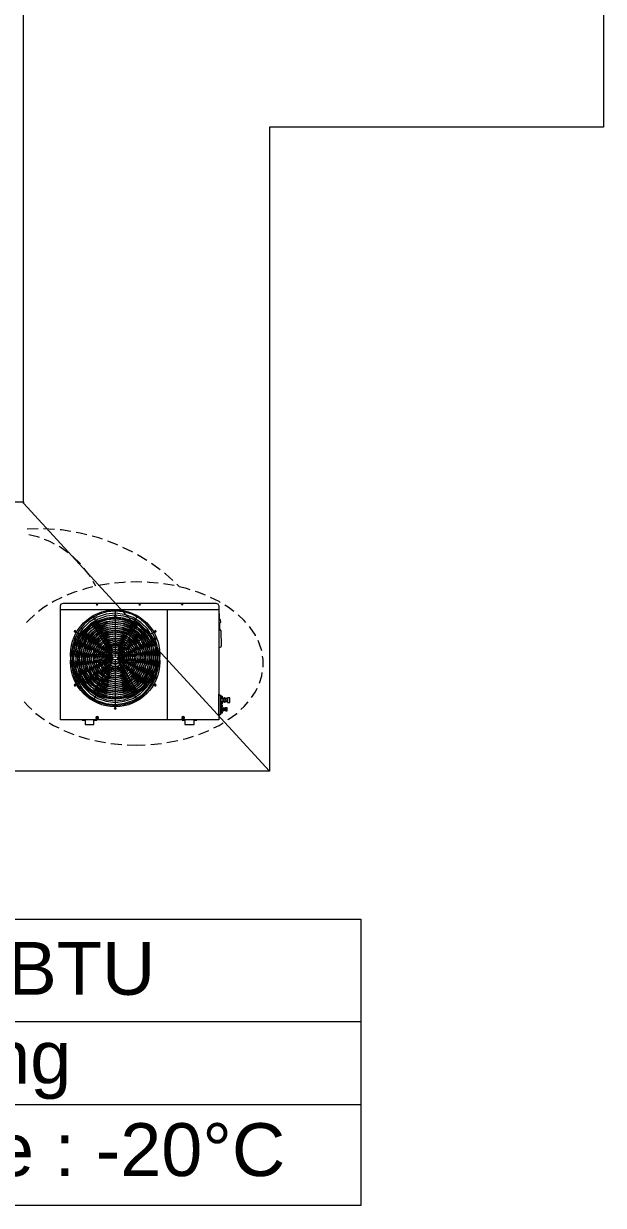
# Model space of a CAD drawing. Header units: millimetres. Extents: x 2773669 to 2919208, y -67651 to -3984.
# Drawn here: x 2835288 to 2837718, y -52278 to -47324 of the extents above; entities that cross this region are included whole.
import ezdxf

# ---------------------------------------------------------------- set-up
doc = ezdxf.new("R2010")
doc.units = ezdxf.units.MM
doc.header["$MEASUREMENT"] = 0
for name, color, linetype, true_color in [('PDF2_0_Pen_No__20', 7, 'Continuous', 0x999999), ('PDF2_a.drain', 7, 'Continuous', 0x808000), ('PDF2_Interior - Furniture _Pen_No__161', 252, 'Continuous', 0x696969)]:
    doc.layers.add(name, color=color, linetype=linetype, true_color=true_color)
doc.layers.add('PDF2_Kondenzati', color=7, linetype='Continuous')
doc.layers.add('PDF2_Text', color=7, linetype='Continuous')
doc.layers.add('Structural - Bearing_Pen_No__82', color=7, linetype='Continuous', lineweight=0, true_color=0xaaaaaa)
doc.styles.add('PDF Arial', font='arial.ttf')

msp = doc.modelspace()

# ---------------------------------------------------------------- linework, layer by layer
at = {"layer": 'PDF2_0_Pen_No__20', "lineweight": 0}
for points in [[(2835671.86265, -49778.49014), (2835671.86265, -49947.57102)], [(2835708.10779, -49953.65696), (2835699.72272, -49940.53838), (2835687.00987, -49931.61234), (2835671.86265, -49928.25831), (2835656.17446, -49931.36891), (2835642.92063, -49940.2679), (2835633.99459, -49953.57582), (2835631.01925, -49969.26401), (2835633.99459, -49984.97926), (2835642.92063, -49998.28717), (2835656.17446, -50007.15912), (2835672.13314, -50010.26971), (2835687.82133, -50007.24026), (2835701.34564, -49998.61176), (2835710.81265, -49985.60137), (2835714.86995, -49970.02137), (2835711.62411, -49953.27828), (2835702.42758, -49938.94252), (2835688.3623, -49929.04272), (2835671.86265, -49924.98543), (2835654.28105, -49928.01488), (2835638.86334, -49937.67123), (2835628.58487, -49952.43977), (2835624.79806, -49970.02137), (2835628.0439, -49988.33328), (2835638.05188, -50003.99443), (2835653.19911, -50014.54339), (2835671.59216, -50018.35724), (2835690.79668, -50014.70568), (2835707.56682, -50003.99443), (2835718.92724, -49987.76526), (2835722.98453, -49968.50665), (2835718.65675, -49949.1128), (2835707.56682, -49932.58609), (2835691.06717, -49921.09043), (2835671.86265, -49916.11349), (2835651.3057, -49920.6847), (2835633.99459, -49932.3697), (2835621.82272, -49949.59967), (2835616.68348, -49970.02137), (2835620.47029, -49991.36273), (2835632.10119, -50009.59349), (2835649.95327, -50021.92766), (2835671.05119, -50026.44478), (2835693.50154, -50022.41454), (2835712.43557, -50010.35086), (2835725.68939, -49991.98485), (2835731.09911, -49970.02137), (2835728.66474, -49951.30373), (2835720.27967, -49934.29016), (2835707.29633, -49920.71175), (2835690.52619, -49911.92095), (2835671.86265, -49908.78331), (2835652.65814, -49911.46113), (2835635.07654, -49919.98144), (2835621.01126, -49933.55984), (2835612.08522, -49950.78981), (2835608.5689, -49970.02137), (2835613.97862, -49994.01349), (2835627.77341, -50014.46224), (2835647.78939, -50028.60867), (2835671.86265, -50034.55936), (2835691.87862, -50030.50207), (2835710.0012, -50020.89981), (2835724.87793, -50006.50995), (2835734.88592, -49988.54967), (2835739.2137, -49968.50665), (2835735.69738, -49947.89561), (2835725.95988, -49929.36731), (2835711.08314, -49914.59877), (2835692.69008, -49904.99651), (2835672.13314, -49901.45314), (2835650.22376, -49904.1039), (2835630.20779, -49913.54387), (2835614.24911, -49928.79929), (2835604.24112, -49948.27429), (2835600.45431, -49970.02137), (2835604.5116, -49991.93075), (2835614.79008, -50011.70329), (2835630.47827, -50027.58082), (2835650.22376, -50038.21093), (2835671.86265, -50042.6469), (2835694.58349, -50038.15683), (2835714.86995, -50027.39148), (2835731.3696, -50011.21641), (2835742.45953, -49991.03815), (2835747.32828, -49968.50665), (2835743.0005, -49945.32599), (2835732.18106, -49924.41741), (2835715.6814, -49907.64727), (2835695.12446, -49896.44915), (2835671.86265, -49891.82383), (2835647.78939, -49896.07047), (2835626.15049, -49907.29564), (2835608.5689, -49924.44446), (2835597.20848, -49946.0022), (2835592.61021, -49970.02137), (2835596.93799, -49994.28398), (2835608.29841, -50016.2204), (2835625.33904, -50033.88315), (2835646.97793, -50045.73044), (2835671.05119, -50050.73443), (2835696.2064, -50046.13617), (2835718.92724, -50034.55936), (2835737.32029, -50016.95072), (2835749.76266, -49994.82495), (2835755.44286, -49970.02137), (2835751.11509, -49943.97356), (2835739.2137, -49920.41422), (2835721.09113, -49901.45314), (2835697.82932, -49888.84849), (2835671.86265, -49883.7363), (2835645.35501, -49888.38866), (2835621.28174, -49900.74988), (2835602.07723, -49919.6839), (2835589.36438, -49943.51373), (2835584.49563, -49970.02137), (2835588.28244, -49997.52981), (2835600.7248, -50022.38749), (2835620.47029, -50042.07888), (2835645.35501, -50054.65648), (2835672.67411, -50058.82197), (2835699.72272, -50053.70978), (2835724.06647, -50040.86169), (2835743.81196, -50021.41374), (2835756.7953, -49997.09703), (2835761.93453, -49970.02137), (2835757.87724, -49941.32279), (2835745.43488, -49915.27498), (2835725.14842, -49894.39345), (2835699.72272, -49880.7339), (2835671.05119, -49875.64876), (2835642.37966, -49880.65276), (2835616.41299, -49894.23116), (2835595.85605, -49915.03154), (2835582.60223, -49941.13345), (2835577.73348, -49970.02137), (2835580.16785, -49994.9061), (2835589.0939, -50018.24905), (2835603.70015, -50038.40027), (2835623.44563, -50053.89912), (2835646.43695, -50063.63662), (2835671.05119, -50066.9095), (2835696.2064, -50063.25794), (2835719.7387, -50053.46634), (2835739.75467, -50038.12978), (2835755.71335, -50018.24905), (2835765.99182, -49995.04134), (2835770.04912, -49970.02137), (2835767.61474, -49943.78422), (2835758.41821, -49919.16998), (2835742.73002, -49898.01797), (2835721.90258, -49881.89699), (2835697.28835, -49871.9972), (2835671.05119, -49869.07595), (2835645.35501, -49872.80866), (2835621.01126, -49882.81664), (2835600.18383, -49898.50484), (2835583.68417, -49918.89949), (2835572.86473, -49942.72932), (2835568.26646, -49968.50665), (2835571.78278, -49995.50117), (2835582.06126, -50020.71047), (2835598.56091, -50042.45756), (2835619.92931, -50059.30884), (2835645.08452, -50070.12829), (2835671.86265, -50074.23968), (2835699.18175, -50070.31763), (2835724.33696, -50059.71457), (2835746.24634, -50043.10673), (2835763.28696, -50021.52193), (2835774.37689, -49996.36672), (2835778.97516, -49969.26401), (2835775.99981, -49940.99821), (2835765.72134, -49914.51762), (2835748.9512, -49891.74269), (2835726.50085, -49874.35043), (2835700.26369, -49863.58508), (2835671.86265, -49860.23105), (2835643.19112, -49863.66623), (2835616.41299, -49874.45862), (2835593.15119, -49891.85088), (2835575.2991, -49914.67991), (2835563.93868, -49941.34984), (2835560.15188, -49970.02137), (2835563.93868, -49999.04453), (2835575.2991, -50026.0661), (2835592.8807, -50049.35495), (2835616.14251, -50067.36933), (2835642.92063, -50078.86499), (2835671.86265, -50083.11162), (2835701.34564, -50078.45926), (2835728.66474, -50066.69312), (2835752.46752, -50048.5435), (2835770.86057, -50025.1194), (2835782.76196, -49997.88144), (2835787.9012, -49968.50665), (2835783.30294, -49938.48269), (2835771.40155, -49910.59557), (2835753.00849, -49886.54935), (2835728.93522, -49867.93991), (2835701.07515, -49855.95737), (2835671.05119, -49851.35911), (2835640.75675, -49855.95737), (2835612.3557, -49868.02105), (2835587.74146, -49886.84689), (2835568.80744, -49911.21769), (2835556.63556, -49939.53759), (2835552.0373, -49970.02137), (2835556.36507, -50000.91089), (2835568.53695, -50029.69061), (2835587.74146, -50054.44009), (2835612.3557, -50073.56346), (2835641.02723, -50085.84353), (2835671.86265, -50090.4418), (2835703.50953, -50085.81649), (2835732.72203, -50073.45527), (2835758.14773, -50054.14256), (2835777.89321, -50029.12259), (2835790.87655, -49999.93714), (2835796.01578, -49968.50665), (2835791.95849, -49936.04832), (2835779.51613, -49905.75387), (2835759.77064, -49879.76015), (2835733.80397, -49859.82532), (2835703.50953, -49847.38296), (2835671.05119, -49843.27157), (2835638.59286, -49848.14032), (2835608.29841, -49861.01546), (2835582.06126, -49881.13963), (2835562.04528, -49907.1604), (2835548.79146, -49937.45484), (2835543.92271, -49970.02137), (2835547.98, -50003.39936), (2835560.69285, -50034.55936), (2835580.97931, -50061.36454), (2835607.48695, -50081.94853), (2835638.59286, -50094.87777), (2835671.86265, -50099.28669), (2835705.40293, -50094.2286), (2835736.50884, -50080.94773), (2835763.55745, -50060.33669), (2835784.38488, -50033.66676), (2835797.90919, -50002.61495), (2835803.31891, -49969.18287), (2835798.72065, -49935.02047), (2835785.73731, -49903.1031), (2835764.90988, -49875.64876), (2835737.86127, -49854.4156), (2835706.21439, -49840.89129), (2835671.86265, -49835.9414), (2835637.51091, -49840.89129), (2835605.32306, -49854.28036), (2835577.73348, -49875.24303), (2835555.8241, -49902.45394), (2835541.75882, -49934.20901), (2835535.80813, -49968.50665), (2835540.67688, -50003.77804), (2835554.20118, -50036.72325), (2835575.56959, -50065.20544), (2835603.42966, -50087.33121), (2835635.888, -50101.69402), (2835671.05119, -50107.37423), (2835701.88661, -50103.50628), (2835731.09911, -50093.09256), (2835757.33627, -50076.61996), (2835779.24564, -50054.89992), (2835796.28627, -50028.9062), (2835807.10572, -49999.91009), (2835811.43349, -49969.23696), (2835808.45815, -49937.75238), (2835798.72065, -49907.72842), (2835782.22099, -49880.7339), (2835760.04113, -49858.22946), (2835733.263, -49841.37817), (2835703.50953, -49831.07265), (2835671.86265, -49827.85386), (2835640.48626, -49831.72181), (2835610.4623, -49842.32487), (2835583.68417, -49859.17616), (2835560.96334, -49881.46421), (2835543.92271, -49908.1071), (2835532.83278, -49937.86057), (2835528.505, -49969.29106), (2835532.02132, -50001.39776), (2835542.57028, -50031.9086), (2835559.61091, -50059.33589), (2835582.33174, -50082.32721), (2835609.65084, -50099.74652), (2835639.94529, -50110.72826), (2835671.86265, -50114.7044), (2835704.59147, -50111.07989), (2835735.42689, -50100.36864), (2835763.28696, -50083.08458), (2835786.54877, -50060.09325), (2835804.13037, -50032.53072), (2835815.2203, -50001.7494), (2835819.54808, -49969.26401), (2835815.76127, -49936.18356), (2835804.94183, -49904.72602), (2835787.36023, -49876.48727), (2835763.82793, -49852.92793), (2835735.69738, -49835.21109), (2835704.32099, -49824.2023), (2835671.05119, -49820.52369), (2835637.51091, -49823.87772), (2835605.59355, -49834.69716), (2835576.92202, -49852.414), (2835552.84875, -49876.13564), (2835534.72618, -49904.64488), (2835523.36577, -49936.48109), (2835519.57896, -49970.02137), (2835523.09528, -50004.12967), (2835534.4557, -50036.56096), (2835552.30778, -50065.69232), (2835576.65153, -50090.03607), (2835605.59355, -50108.34798), (2835637.7814, -50119.7084), (2835671.86265, -50123.57635), (2835706.21439, -50119.46496), (2835738.94321, -50107.9152), (2835768.4262, -50089.4951), (2835792.76995, -50065.0702), (2835811.43349, -50035.8577), (2835823.33488, -50003.29117), (2835827.39218, -49968.91238), (2835823.60537, -49934.18196), (2835812.24495, -49901.18265), (2835793.8519, -49871.56442), (2835769.23766, -49846.78789), (2835739.48418, -49828.0973), (2835706.75536, -49816.4664), (2835671.86265, -49812.43615), (2835636.69945, -49816.3582), (2835603.42966, -49827.98911), (2835573.4057, -49846.76084), (2835548.25049, -49871.67262), (2835529.31646, -49901.53429), (2835517.41507, -49934.88522), (2835513.08729, -49970.02137), (2835516.8741, -50005.61735), (2835528.77549, -50039.48221), (2835547.43903, -50069.9119), (2835572.59424, -50095.47284), (2835602.6182, -50114.83965), (2835636.42897, -50127.11972), (2835671.86265, -50131.66388), (2835707.83731, -50127.14677), (2835741.91856, -50114.97489), (2835772.48349, -50095.68923), (2835798.17967, -50070.20944), (2835817.65467, -50039.80679), (2835830.09704, -50005.86079), (2835834.6953, -49970.02137), (2835831.44947, -49933.15411), (2835820.08905, -49897.99092), (2835800.61405, -49866.37109), (2835774.91787, -49839.91754), (2835743.54148, -49820.00977), (2835708.64876, -49807.6756), (2835671.86265, -49803.56421), (2835635.07654, -49807.97313), (2835599.91334, -49820.41549), (2835568.26646, -49840.26918), (2835542.02931, -49866.56043), (2835522.01333, -49897.99092), (2835509.57097, -49933.07297), (2835504.97271, -49970.02137), (2835509.03, -50007.37551), (2835521.20188, -50042.89034), (2835540.94736, -50074.8077), (2835567.455, -50101.45058), (2835599.10188, -50121.5477), (2835634.53556, -50134.01711), (2835671.86265, -50138.2367), (2835709.46022, -50134.01711), (2835745.43488, -50121.6018), (2835777.62273, -50101.63992), (2835804.67134, -50075.07819), (2835825.22829, -50043.21492), (2835838.21162, -50007.61895), (2835843.08037, -49970.02137), (2835839.29357, -49931.61234), (2835827.12169, -49895.04262), (2835806.83523, -49862.1515), (2835779.78662, -49834.61602), (2835747.32828, -49813.81563), (2835711.08314, -49800.80525), (2835672.67411, -49796.23403), (2835633.72411, -49800.29133), (2835596.39702, -49812.92303), (2835562.85674, -49833.50702), (2835534.72618, -49861.01546), (2835513.62826, -49894.06887), (2835500.10396, -49931.01727), (2835495.23521, -49970.02137), (2835499.56299, -50009.51235), (2835512.27583, -50047.08287), (2835533.37375, -50080.78544), (2835561.50431, -50108.88895), (2835595.04459, -50129.95982), (2835632.64216, -50142.91611), (2835672.13314, -50147.08159), (2835711.62411, -50142.34809), (2835749.49217, -50129.01312), (2835783.30294, -50107.72586), (2835811.43349, -50079.51416), (2835832.8019, -50045.75749), (2835846.3262, -50008.13287), (2835851.19495, -49968.50665), (2835848.49009, -49933.12706), (2835838.75259, -49898.99172), (2835822.25294, -49867.50713), (2835800.07308, -49839.8905), (2835772.75398, -49817.27786), (2835741.37759, -49800.58886), (2835707.56682, -49790.49973), (2835672.13314, -49787.38914), (2835636.69945, -49790.85136), (2835602.34772, -49801.18393), (2835570.97132, -49817.98112), (2835543.38174, -49840.59376), (2835520.6609, -49868.1563), (2835503.89076, -49899.61383), (2835493.61229, -49933.74918), (2835490.09597, -49969.26401), (2835493.34181, -50004.85999), (2835503.34979, -50039.15763), (2835520.11993, -50070.75041), (2835542.84077, -50098.39409), (2835570.43035, -50121.06083), (2835602.07723, -50137.77687), (2835636.42897, -50147.94715), (2835671.86265, -50151.13889), (2835707.83731, -50147.54142), (2835742.45953, -50136.85722), (2835774.37689, -50119.54611), (2835802.23697, -50096.25725), (2835824.68731, -50067.93735), (2835841.18697, -50035.69541), (2835851.19495, -50000.82974), (2835853.62933, -49964.6928)], [(2835578.27445, -49807.35101), (2835661.04321, -49950.49227)], [(2835765.45085, -49807.26987), (2835682.6821, -49950.49227)], [(2835506.59563, -49874.07994), (2835652.92862, -49958.71505)], [(2835690.79668, -49958.49866), (2835837.12968, -49873.8906)], [(2835484.95674, -49969.26401), (2835650.22376, -49969.26401)], [(2835506.86611, -50064.82676), (2835653.19911, -49980.2187)], [(2835690.52619, -49980.40804), (2835836.85919, -50065.04315)], [(2835693.77203, -49969.26401), (2835859.03905, -49969.29106)], [(2835661.04321, -49988.0628), (2835578.54494, -50131.25816)], [(2835671.86265, -49990.98405), (2835671.86265, -50160.03788)], [(2835682.95258, -49988.0628), (2835765.72134, -50131.17701)]]:
    msp.add_lwpolyline(points, dxfattribs=at)
for points in [[(2835503.34979, -49872.61932), (2835501.1859, -49872.61932), (2835501.1859, -49871.78081), (2835503.34979, -49871.78081), (2835503.34979, -49869.48168), (2835504.16125, -49869.48168), (2835504.16125, -49871.78081), (2835506.59563, -49871.78081), (2835506.59563, -49872.61932), (2835504.16125, -49872.61932), (2835504.16125, -49874.91845), (2835503.34979, -49874.91845)], [(2835839.56405, -49872.61932), (2835837.40016, -49872.61932), (2835837.40016, -49871.78081), (2835839.56405, -49871.78081), (2835839.56405, -49869.48168), (2835840.37551, -49869.48168), (2835840.37551, -49871.78081), (2835842.80988, -49871.78081), (2835842.80988, -49872.61932), (2835840.37551, -49872.61932), (2835840.37551, -49874.91845), (2835839.56405, -49874.91845)], [(2835503.34979, -50066.74721), (2835501.1859, -50066.74721), (2835501.1859, -50065.93575), (2835503.34979, -50065.93575), (2835503.34979, -50063.63662), (2835504.16125, -50063.63662), (2835504.16125, -50065.93575), (2835506.59563, -50065.93575), (2835506.59563, -50066.74721), (2835504.16125, -50066.74721), (2835504.16125, -50069.04635), (2835503.34979, -50069.04635)], [(2835839.56405, -50066.74721), (2835837.40016, -50066.74721), (2835837.40016, -50065.90871), (2835839.56405, -50065.90871), (2835839.56405, -50063.60957), (2835840.37551, -50063.60957), (2835840.37551, -50065.90871), (2835842.80988, -50065.90871), (2835842.80988, -50066.74721), (2835840.37551, -50066.74721), (2835840.37551, -50069.04635), (2835839.56405, -50069.04635)]]:
    msp.add_lwpolyline(points, close=True, dxfattribs=at)
at = {"layer": 'PDF2_a.drain', "lineweight": 0}
for points in [[(2835349.1727, -49442.70866), (2835303.46054, -49444.27748)], [(2835354.31193, -49479.19724), (2835345.92686, -49476.03255), (2835309.95221, -49468.02616)], [(2835417.60569, -49445.33238), (2835371.89353, -49442.46523)], [(2835417.3352, -49506.13766), (2835397.31923, -49495.23707), (2835375.95082, -49487.23068)], [(2835485.76819, -49453.44696), (2835446.5477, -49447.14464), (2835440.59701, -49446.76596)], [(2835553.11924, -49467.02537), (2835525.52965, -49459.80339), (2835508.48903, -49457.07148)], [(2835619.11786, -49485.9594), (2835602.88869, -49480.0087), (2835575.2991, -49472.78672)], [(2835475.21923, -49543.05902), (2835445.46576, -49521.31193), (2835437.62166, -49517.0112)], [(2835683.49355, -49510.14086), (2835678.08383, -49507.59829), (2835640.48626, -49493.83054)], [(2835745.43488, -49539.89433), (2835704.0505, -49520.0677)], [(2835526.07063, -49589.04166), (2835493.34181, -49557.1243)], [(2835804.40085, -49575.00343), (2835765.18037, -49551.2818)], [(2835860.39148, -49614.73784), (2835823.60537, -49587.36465)], [(2835567.72549, -49643.57166), (2835562.85674, -49635.24069), (2835540.67688, -49606.7044)], [(2835912.86579, -49658.82708), (2835882.84183, -49631.58913), (2835878.78454, -49628.42444)], [(2835578.81542, -49685.7675), (2835550.41438, -49692.52965), (2835534.4557, -49697.53365)], [(2835590.17584, -49682.71101), (2835579.08591, -49663.3983)], [(2835646.16647, -49672.97351), (2835600.99528, -49680.49302)], [(2835714.59946, -49666.31955), (2835706.48488, -49666.56298), (2835668.8873, -49670.26864)], [(2835783.03245, -49665.56219), (2835760.31162, -49664.83187), (2835737.32029, -49665.56219)], [(2835851.73593, -49670.26864), (2835814.13835, -49666.56298), (2835806.02377, -49666.31955)], [(2835919.62795, -49680.49302), (2835874.45676, -49672.97351)], [(2835942.07829, -49685.38882), (2835929.90642, -49674.21774)], [(2835986.16753, -49697.53365), (2835970.20885, -49692.52965), (2835941.80781, -49685.7675)], [(2835448.71159, -49729.74854), (2835413.5484, -49747.30309), (2835408.13867, -49750.60302)], [(2835512.54632, -49704.40399), (2835501.99736, -49707.78507), (2835469.80951, -49720.63316)], [(2836050.81372, -49720.63316), (2836018.62587, -49707.78507), (2836008.07691, -49704.40399)], [(2836112.48456, -49750.60302), (2836107.07483, -49747.30309), (2836071.64115, -49729.74854)], [(2835388.39319, -49762.53146), (2835374.32791, -49771.15997), (2835351.0661, -49788.68747)], [(2836169.55713, -49788.68747), (2836146.02484, -49771.15997), (2836131.95956, -49762.53146)], [(2835333.21402, -49803.05029), (2835308.59978, -49825.85227), (2835300.48519, -49835.07584)], [(2836220.13804, -49835.07584), (2836212.02345, -49825.85227), (2836187.40921, -49803.05029)], [(2836260.71096, -49890.28206), (2836259.62901, -49887.95588), (2836238.26061, -49856.11966), (2836235.01477, -49852.38696)], [(2836286.13665, -49953.87335), (2836275.58769, -49920.98224), (2836270.71894, -49910.86606)], [(2836292.08735, -50022.08995), (2836292.08735, -49989.36113), (2836289.92346, -49976.45894)], [(2836276.66964, -50088.84593), (2836286.40714, -50058.44329), (2836288.57103, -50044.72964)], [(2836243.94082, -50148.89385), (2836259.62901, -50125.38861), (2836267.20262, -50109.61926)], [(2835290.74769, -50166.96232), (2835308.59978, -50187.49222), (2835322.12408, -50200.15097)], [(2836198.49915, -50200.15097), (2836212.02345, -50187.49222), (2836229.87554, -50166.96232)], [(2835338.89423, -50215.67688), (2835339.16471, -50215.92031), (2835374.32791, -50242.21157), (2835375.68034, -50243.02302)], [(2836144.94289, -50243.02302), (2836146.02484, -50242.21157), (2836181.18803, -50215.92031), (2836181.45852, -50215.67688)], [(2835395.42583, -50254.95146), (2835413.5484, -50266.06844), (2835435.45777, -50276.94198)], [(2836085.16546, -50276.94198), (2836107.07483, -50266.06844), (2836125.1974, -50254.95146)], [(2835456.01472, -50287.13931), (2835456.01472, -50287.24751), (2835498.48104, -50304.17994)], [(2835520.11993, -50311.32077), (2835550.41438, -50320.81483), (2835564.20917, -50324.11477)], [(2835586.38903, -50329.41629), (2835600.99528, -50332.85147), (2835631.28973, -50337.90956)], [(2835889.06301, -50337.90956), (2835919.62795, -50332.85147), (2835934.2342, -50329.41629)], [(2835956.41406, -50324.11477), (2835970.20885, -50320.81483), (2836000.5033, -50311.32077)], [(2836022.14219, -50304.17994), (2836064.33802, -50287.24751), (2836064.60851, -50287.13931)], [(2835654.01057, -50341.61522), (2835699.45224, -50346.10529)], [(2835722.44356, -50347.29543), (2835760.31162, -50348.51261), (2835798.17967, -50347.29543)], [(2835820.90051, -50346.10529), (2835866.61266, -50341.61522)]]:
    msp.add_lwpolyline(points, dxfattribs=at)
at = {"layer": 'PDF2_a.drain', "color": 7, "lineweight": 0}
for centre, radius in [((2835671.8923, -50000.69192), 187.14677), ((2835671.90502, -50000.73337), 36.74386), ((2835671.96338, -50000.53967), 30.46437), ((2835672.01693, -50000.70205), 21.75518), ((2836130.03542, -50160.04175), 6.52266)]:
    msp.add_circle(centre, radius, dxfattribs=at)
for points in [[(2835595.58556, -49754.74146), (2835593.69216, -49754.74146), (2835592.33973, -49756.22914), (2835592.33973, -49758.09549)], [(2835592.33973, -49758.09549), (2835592.33973, -49759.96184), (2835593.69216, -49761.44952), (2835595.58556, -49761.44952)], [(2835599.10188, -49758.09549), (2835599.10188, -49756.22914), (2835597.47897, -49754.74146), (2835595.58556, -49754.74146)], [(2835595.58556, -49761.44952), (2835597.47897, -49761.44952), (2835599.10188, -49759.96184), (2835599.10188, -49758.09549)], [(2835774.37689, -49754.74146), (2835772.48349, -49754.74146), (2835770.86057, -49756.22914), (2835770.86057, -49758.09549)], [(2835770.86057, -49758.09549), (2835770.86057, -49759.96184), (2835772.48349, -49761.44952), (2835774.37689, -49761.44952)], [(2835777.62273, -49758.09549), (2835777.62273, -49756.22914), (2835775.99981, -49754.74146), (2835774.37689, -49754.74146)], [(2835774.37689, -49761.44952), (2835775.99981, -49761.44952), (2835777.62273, -49759.96184), (2835777.62273, -49758.09549)], [(2835952.89774, -49754.38983), (2835951.00434, -49754.38983), (2835949.38142, -49755.90455), (2835949.38142, -49757.77091)], [(2835949.38142, -49757.77091), (2835949.38142, -49759.61021), (2835951.00434, -49761.12494), (2835952.89774, -49761.12494)], [(2835956.14357, -49757.77091), (2835956.14357, -49755.90455), (2835954.79114, -49754.38983), (2835952.89774, -49754.38983)], [(2835952.89774, -49761.12494), (2835954.79114, -49761.12494), (2835956.14357, -49759.61021), (2835956.14357, -49757.77091)], [(2835671.86265, -49803.13143), (2835669.96925, -49803.13143), (2835668.61682, -49804.64615), (2835668.61682, -49806.48546)], [(2835668.61682, -49806.48546), (2835668.61682, -49808.35181), (2835669.96925, -49809.86654), (2835671.86265, -49809.86654)], [(2835675.37897, -49806.48546), (2835675.37897, -49804.64615), (2835673.75605, -49803.13143), (2835671.86265, -49803.13143)], [(2835671.86265, -49809.86654), (2835673.75605, -49809.86654), (2835675.37897, -49808.35181), (2835675.37897, -49806.48546)], [(2835503.89076, -49900.2089), (2835501.99736, -49900.2089), (2835500.37444, -49901.69658), (2835500.37444, -49903.56293)], [(2835500.37444, -49903.56293), (2835500.37444, -49905.42929), (2835501.99736, -49906.91696), (2835503.89076, -49906.91696)], [(2835507.1366, -49903.56293), (2835507.1366, -49901.69658), (2835505.78417, -49900.2089), (2835503.89076, -49900.2089)], [(2835503.89076, -49906.91696), (2835505.78417, -49906.91696), (2835507.1366, -49905.42929), (2835507.1366, -49903.56293)], [(2835840.10502, -49900.2089), (2835838.21162, -49900.2089), (2835836.5887, -49901.69658), (2835836.5887, -49903.56293)], [(2835836.5887, -49903.56293), (2835836.5887, -49905.42929), (2835838.21162, -49906.91696), (2835840.10502, -49906.91696)], [(2835843.35086, -49903.56293), (2835843.35086, -49901.69658), (2835841.99843, -49900.2089), (2835840.10502, -49900.2089)], [(2835840.10502, -49906.91696), (2835841.99843, -49906.91696), (2835843.35086, -49905.42929), (2835843.35086, -49903.56293)], [(2835503.89076, -50094.3368), (2835501.99736, -50094.3368), (2835500.37444, -50095.82447), (2835500.37444, -50097.69083)], [(2835500.37444, -50097.69083), (2835500.37444, -50099.55718), (2835501.99736, -50101.0719), (2835503.89076, -50101.0719)], [(2835507.1366, -50097.69083), (2835507.1366, -50095.82447), (2835505.78417, -50094.3368), (2835503.89076, -50094.3368)], [(2835503.89076, -50101.0719), (2835505.78417, -50101.0719), (2835507.1366, -50099.55718), (2835507.1366, -50097.69083)], [(2835840.10502, -50094.3368), (2835838.21162, -50094.3368), (2835836.5887, -50095.82447), (2835836.5887, -50097.69083)], [(2835836.5887, -50097.69083), (2835836.5887, -50099.55718), (2835838.21162, -50101.04485), (2835840.10502, -50101.04485)], [(2835843.35086, -50097.69083), (2835843.35086, -50095.82447), (2835841.99843, -50094.3368), (2835840.10502, -50094.3368)], [(2835840.10502, -50101.04485), (2835841.99843, -50101.04485), (2835843.35086, -50099.55718), (2835843.35086, -50097.69083)], [(2836130.06615, -50155.43962), (2836127.63178, -50155.43962), (2836125.46789, -50157.46826), (2836125.46789, -50159.98378)], [(2836125.46789, -50159.98378), (2836125.46789, -50162.4993), (2836127.63178, -50164.555), (2836130.06615, -50164.555)], [(2836134.66442, -50159.98378), (2836134.66442, -50157.46826), (2836132.50053, -50155.43962), (2836130.06615, -50155.43962)], [(2836130.06615, -50164.555), (2836132.50053, -50164.555), (2836134.66442, -50162.4993), (2836134.66442, -50159.98378)], [(2835596.66751, -50229.22823), (2835593.42167, -50229.22823), (2835590.71681, -50231.8249), (2835590.71681, -50234.98959)], [(2835602.34772, -50234.98959), (2835602.34772, -50231.8249), (2835599.64285, -50229.22823), (2835596.66751, -50229.22823)], [(2835671.86265, -50191.38722), (2835669.96925, -50191.38722), (2835668.61682, -50192.90194), (2835668.61682, -50194.7683)], [(2835668.61682, -50194.7683), (2835668.61682, -50196.6076), (2835669.96925, -50198.12233), (2835671.86265, -50198.12233)], [(2835675.37897, -50194.7683), (2835675.37897, -50192.90194), (2835673.75605, -50191.38722), (2835671.86265, -50191.38722)], [(2835671.86265, -50198.12233), (2835673.75605, -50198.12233), (2835675.37897, -50196.6076), (2835675.37897, -50194.7683)], [(2835956.95503, -50229.22823), (2835953.97968, -50229.22823), (2835951.27482, -50231.8249), (2835951.27482, -50234.98959)], [(2835962.90573, -50234.98959), (2835962.90573, -50231.8249), (2835960.20086, -50229.22823), (2835956.95503, -50229.22823)], [(2836125.46789, -50194.14618), (2836123.03352, -50194.14618), (2836121.14011, -50196.14778), (2836121.14011, -50198.58215)], [(2836121.14011, -50198.58215), (2836121.14011, -50201.01653), (2836123.03352, -50202.99108), (2836125.46789, -50202.99108)], [(2836125.46789, -50195.47156), (2836123.84497, -50195.47156), (2836122.49254, -50196.85104), (2836122.49254, -50198.58215)], [(2836122.49254, -50198.58215), (2836122.49254, -50200.28622), (2836123.84497, -50201.69274), (2836125.46789, -50201.69274)], [(2836130.06615, -50198.58215), (2836130.06615, -50196.14778), (2836127.90227, -50194.14618), (2836125.46789, -50194.14618)], [(2836128.71372, -50198.58215), (2836128.71372, -50196.85104), (2836127.36129, -50195.47156), (2836125.46789, -50195.47156)], [(2836125.46789, -50202.99108), (2836127.90227, -50202.99108), (2836130.06615, -50201.01653), (2836130.06615, -50198.58215)], [(2836125.46789, -50201.69274), (2836127.36129, -50201.69274), (2836128.71372, -50200.28622), (2836128.71372, -50198.58215)], [(2835590.71681, -50234.98959), (2835590.71681, -50238.18132), (2835593.42167, -50240.75094), (2835596.66751, -50240.75094)], [(2835596.66751, -50240.75094), (2835599.64285, -50240.75094), (2835602.34772, -50238.18132), (2835602.34772, -50234.98959)], [(2835951.27482, -50234.98959), (2835951.27482, -50238.18132), (2835953.97968, -50240.75094), (2835956.95503, -50240.75094)], [(2835956.95503, -50240.75094), (2835960.20086, -50240.75094), (2835962.90573, -50238.18132), (2835962.90573, -50234.98959)]]:
    msp.add_open_spline(points, degree=3, dxfattribs=at)
at = {"layer": 'PDF2_Interior - Furniture _Pen_No__161', "color": 253, "lineweight": 0, "true_color": 0x999999}
for centre, radius in [((2835671.86921, -49969.33861), 187.16986), ((2835671.89929, -49969.36267), 36.74954), ((2835671.96338, -49969.19033), 30.46437), ((2835672.01126, -49969.33132), 21.76081)]:
    msp.add_circle(centre, radius, dxfattribs=at)
for points in [[(2835503.89076, -49868.83251), (2835501.99736, -49868.83251), (2835500.37444, -49870.34723), (2835500.37444, -49872.21359)], [(2835500.37444, -49872.21359), (2835500.37444, -49874.05289), (2835501.99736, -49875.56762), (2835503.89076, -49875.56762)], [(2835507.1366, -49872.21359), (2835507.1366, -49870.34723), (2835505.78417, -49868.83251), (2835503.89076, -49868.83251)], [(2835503.89076, -49875.56762), (2835505.78417, -49875.56762), (2835507.1366, -49874.05289), (2835507.1366, -49872.21359)], [(2835840.10502, -49868.83251), (2835838.21162, -49868.83251), (2835836.5887, -49870.34723), (2835836.5887, -49872.18654)], [(2835836.5887, -49872.18654), (2835836.5887, -49874.05289), (2835838.21162, -49875.56762), (2835840.10502, -49875.56762)], [(2835843.35086, -49872.18654), (2835843.35086, -49870.34723), (2835841.99843, -49868.83251), (2835840.10502, -49868.83251)], [(2835840.10502, -49875.56762), (2835841.99843, -49875.56762), (2835843.35086, -49874.05289), (2835843.35086, -49872.18654)], [(2835503.89076, -50062.96041), (2835501.99736, -50062.96041), (2835500.37444, -50064.47513), (2835500.37444, -50066.34148)], [(2835500.37444, -50066.34148), (2835500.37444, -50068.18079), (2835501.99736, -50069.69551), (2835503.89076, -50069.69551)], [(2835507.1366, -50066.34148), (2835507.1366, -50064.47513), (2835505.78417, -50062.96041), (2835503.89076, -50062.96041)], [(2835503.89076, -50069.69551), (2835505.78417, -50069.69551), (2835507.1366, -50068.18079), (2835507.1366, -50066.34148)], [(2835840.10502, -50062.96041), (2835838.21162, -50062.96041), (2835836.5887, -50064.47513), (2835836.5887, -50066.31444)], [(2835836.5887, -50066.31444), (2835836.5887, -50068.18079), (2835838.21162, -50069.69551), (2835840.10502, -50069.69551)], [(2835843.35086, -50066.31444), (2835843.35086, -50064.47513), (2835841.99843, -50062.96041), (2835840.10502, -50062.96041)], [(2835840.10502, -50069.69551), (2835841.99843, -50069.69551), (2835843.35086, -50068.18079), (2835843.35086, -50066.31444)]]:
    msp.add_open_spline(points, degree=3, dxfattribs=at)
at = {"layer": 'PDF2_Kondenzati', "lineweight": 0}
for points in [[(2835454.66229, -49753.33493), (2836094.0915, -49753.33493), (2836102.74706, -49756.95945), (2836106.53386, -49765.75025), (2836106.53386, -50243.42875), (2835442.21993, -50243.42875), (2835442.21993, -49765.75025), (2835445.73625, -49756.95945)], [(2835595.31508, -49758.50122), (2835592.8807, -49758.50122), (2835592.8807, -49757.68976), (2835595.31508, -49757.68976), (2835595.31508, -49755.39063), (2835596.12653, -49755.39063), (2835596.12653, -49757.68976), (2835598.29042, -49757.68976), (2835598.29042, -49758.50122), (2835596.12653, -49758.50122), (2835596.12653, -49760.80035), (2835595.31508, -49760.80035)], [(2835773.83592, -49758.50122), (2835771.67203, -49758.50122), (2835771.67203, -49757.68976), (2835773.83592, -49757.68976), (2835773.83592, -49755.39063), (2835774.64738, -49755.39063), (2835774.64738, -49757.68976), (2835777.08176, -49757.68976), (2835777.08176, -49758.50122), (2835774.64738, -49758.50122), (2835774.64738, -49760.80035), (2835773.83592, -49760.80035)], [(2835952.35677, -49758.17664), (2835950.19288, -49758.17664), (2835950.19288, -49757.33813), (2835952.35677, -49757.33813), (2835952.35677, -49755.039), (2835953.16823, -49755.039), (2835953.16823, -49757.33813), (2835955.6026, -49757.33813), (2835955.6026, -49758.17664), (2835953.16823, -49758.17664), (2835953.16823, -49760.47577), (2835952.35677, -49760.47577)], [(2835671.59216, -49806.91824), (2835669.15779, -49806.91824), (2835669.15779, -49806.07973), (2835671.59216, -49806.07973), (2835671.59216, -49803.7806), (2835672.40362, -49803.7806), (2835672.40362, -49806.07973), (2835674.56751, -49806.07973), (2835674.56751, -49806.91824), (2835672.40362, -49806.91824), (2835672.40362, -49809.21737), (2835671.59216, -49809.21737)], [(2835503.34979, -49903.96866), (2835501.1859, -49903.96866), (2835501.1859, -49903.1572), (2835503.34979, -49903.1572), (2835503.34979, -49900.85807), (2835504.16125, -49900.85807), (2835504.16125, -49903.1572), (2835506.59563, -49903.1572), (2835506.59563, -49903.96866), (2835504.16125, -49903.96866), (2835504.16125, -49906.26779), (2835503.34979, -49906.26779)], [(2835839.56405, -49903.96866), (2835837.40016, -49903.96866), (2835837.40016, -49903.1572), (2835839.56405, -49903.1572), (2835839.56405, -49900.85807), (2835840.37551, -49900.85807), (2835840.37551, -49903.1572), (2835842.80988, -49903.1572), (2835842.80988, -49903.96866), (2835840.37551, -49903.96866), (2835840.37551, -49906.26779), (2835839.56405, -49906.26779)], [(2835503.34979, -50098.09656), (2835501.1859, -50098.09656), (2835501.1859, -50097.2851), (2835503.34979, -50097.2851), (2835503.34979, -50094.98597), (2835504.16125, -50094.98597), (2835504.16125, -50097.2851), (2835506.59563, -50097.2851), (2835506.59563, -50098.09656), (2835504.16125, -50098.09656), (2835504.16125, -50100.39569), (2835503.34979, -50100.39569)], [(2835839.56405, -50098.09656), (2835837.40016, -50098.09656), (2835837.40016, -50097.2851), (2835839.56405, -50097.2851), (2835839.56405, -50094.98597), (2835840.37551, -50094.98597), (2835840.37551, -50097.2851), (2835842.80988, -50097.2851), (2835842.80988, -50098.09656), (2835840.37551, -50098.09656), (2835840.37551, -50100.39569), (2835839.56405, -50100.39569)], [(2836106.53386, -50134.69333), (2836113.83699, -50140.34649), (2836113.83699, -50220.24809), (2836106.53386, -50226.60452)], [(2836116.00088, -50141.56368), (2836113.83699, -50141.56368), (2836113.83699, -50216.1367), (2836116.00088, -50216.1367)], [(2836130.06615, -50151.16593), (2836122.49254, -50155.57486), (2836122.49254, -50164.39271), (2836130.06615, -50168.82868), (2836137.63977, -50164.39271), (2836137.63977, -50155.57486)], [(2836152.78699, -50151.03069), (2836142.23803, -50151.03069), (2836142.23803, -50169.72128), (2836152.78699, -50169.72128)], [(2835671.59216, -50195.17403), (2835669.15779, -50195.17403), (2835669.15779, -50194.36257), (2835671.59216, -50194.36257), (2835671.59216, -50192.06344), (2835672.40362, -50192.06344), (2835672.40362, -50194.36257), (2835674.56751, -50194.36257), (2835674.56751, -50195.17403), (2835672.40362, -50195.17403), (2835672.40362, -50197.47316), (2835671.59216, -50197.47316)], [(2836125.46789, -50192.55031), (2836120.32865, -50195.57976), (2836120.32865, -50201.58455), (2836125.46789, -50204.61399), (2836130.87761, -50201.58455), (2836130.87761, -50195.57976)], [(2836140.8856, -50192.19868), (2836133.85296, -50192.19868), (2836133.85296, -50204.96563), (2836140.8856, -50204.96563)], [(2835596.12653, -50235.39531), (2835593.96265, -50235.39531), (2835593.96265, -50234.58386), (2835596.12653, -50234.58386), (2835596.12653, -50232.28472), (2835596.93799, -50232.28472), (2835596.93799, -50234.58386), (2835599.37237, -50234.58386), (2835599.37237, -50235.39531), (2835596.93799, -50235.39531), (2835596.93799, -50237.69445), (2835596.12653, -50237.69445)], [(2835956.68455, -50235.39531), (2835954.25017, -50235.39531), (2835954.25017, -50234.58386), (2835956.68455, -50234.58386), (2835956.68455, -50232.28472), (2835957.496, -50232.28472), (2835957.496, -50234.58386), (2835959.65989, -50234.58386), (2835959.65989, -50235.39531), (2835957.496, -50235.39531), (2835957.496, -50237.69445), (2835956.68455, -50237.69445)], [(2832217.96001, -51078.53879), (2836701.48608, -51078.53879), (2836701.48608, -52278.30372), (2832217.96001, -52278.30372)]]:
    msp.add_lwpolyline(points, close=True, dxfattribs=at)
for points in [[(2835442.21993, -49780.19421), (2836106.53386, -49780.19421)], [(2835890.14496, -49780.19421), (2835890.14496, -50243.42875)], [(2835708.10779, -49985.0063), (2835699.72272, -49971.91478), (2835687.00987, -49962.98873), (2835671.86265, -49959.63471), (2835656.17446, -49962.7453), (2835642.92063, -49971.64429), (2835633.99459, -49984.92516), (2835631.01925, -50000.6404), (2835633.99459, -50016.3286), (2835642.92063, -50029.63652), (2835656.17446, -50038.53551), (2835672.13314, -50041.61905), (2835687.82133, -50038.58961), (2835701.34564, -50029.98815), (2835710.81265, -50016.97777), (2835714.86995, -50001.39776), (2835711.62411, -49984.65467), (2835702.42758, -49970.31891), (2835688.3623, -49960.41912), (2835671.86265, -49956.33477), (2835654.28105, -49959.39127), (2835638.86334, -49969.02057), (2835628.58487, -49983.78912), (2835624.79806, -50001.39776), (2835628.0439, -50019.70968), (2835638.05188, -50035.34377), (2835653.19911, -50045.89273), (2835671.59216, -50049.70659), (2835690.79668, -50046.08207), (2835707.56682, -50035.34377), (2835718.92724, -50019.14165), (2835722.98453, -49999.85599), (2835718.65675, -49980.46214), (2835707.56682, -49963.93544), (2835691.06717, -49952.43977), (2835671.86265, -49947.48988), (2835651.3057, -49952.06109), (2835633.99459, -49963.74609), (2835621.82272, -49980.97606), (2835616.68348, -50001.39776), (2835620.47029, -50022.71207), (2835632.10119, -50040.94284), (2835649.95327, -50053.277), (2835671.05119, -50057.82117), (2835693.50154, -50053.79093), (2835712.43557, -50041.72725), (2835725.68939, -50023.36124), (2835731.09911, -50001.39776), (2835728.66474, -49982.68012), (2835720.27967, -49965.66655), (2835707.29633, -49952.08814), (2835690.52619, -49943.29734), (2835671.86265, -49940.1597), (2835652.65814, -49942.81047), (2835635.07654, -49951.35783), (2835621.01126, -49964.90919), (2835612.08522, -49982.1662), (2835608.5689, -50001.39776), (2835613.97862, -50025.38988), (2835627.77341, -50045.81159), (2835647.78939, -50059.95801), (2835671.86265, -50065.90871), (2835691.87862, -50061.87846), (2835710.0012, -50052.27621), (2835724.87793, -50037.88634), (2835734.88592, -50019.92606), (2835739.2137, -49999.85599), (2835735.69738, -49979.272), (2835725.95988, -49960.71665), (2835711.08314, -49945.97516), (2835692.69008, -49936.3729), (2835672.13314, -49932.82953), (2835650.22376, -49935.48029), (2835630.20779, -49944.89321), (2835614.24911, -49960.14863), (2835604.24112, -49979.65068), (2835600.45431, -50001.39776), (2835604.5116, -50023.30714), (2835614.79008, -50043.07968), (2835630.47827, -50058.95721), (2835650.22376, -50069.58732), (2835671.86265, -50073.99624), (2835694.58349, -50069.53322), (2835714.86995, -50058.74082), (2835731.3696, -50042.5928), (2835742.45953, -50022.38749), (2835747.32828, -49999.85599), (2835743.0005, -49976.70238), (2835732.18106, -49955.7938), (2835715.6814, -49938.99661), (2835695.12446, -49927.82554), (2835671.86265, -49923.20022), (2835647.78939, -49927.44686), (2835626.15049, -49938.64498), (2835608.5689, -49955.82085), (2835597.20848, -49977.3786), (2835592.61021, -50001.39776), (2835596.93799, -50025.66037), (2835608.29841, -50047.56975), (2835625.33904, -50065.23249), (2835646.97793, -50077.07978), (2835671.05119, -50082.08378), (2835696.2064, -50077.51256), (2835718.92724, -50065.90871), (2835737.32029, -50048.32711), (2835749.76266, -50026.20134), (2835755.44286, -50001.39776), (2835751.11509, -49975.34995), (2835739.2137, -49951.76356), (2835721.09113, -49932.82953), (2835697.82932, -49920.22488), (2835671.86265, -49915.11269), (2835645.35501, -49919.76505), (2835621.28174, -49932.09922), (2835602.07723, -49951.0603), (2835589.36438, -49974.86307), (2835584.49563, -50001.39776), (2835588.28244, -50028.87915), (2835600.7248, -50053.73683), (2835620.47029, -50073.45527), (2835645.35501, -50086.03287), (2835672.67411, -50090.19836), (2835699.72272, -50085.08617), (2835724.06647, -50072.23808), (2835743.81196, -50052.79013), (2835756.7953, -50028.44638), (2835761.93453, -50001.39776), (2835757.87724, -49972.69919), (2835745.43488, -49946.62432), (2835725.14842, -49925.76984), (2835699.72272, -49912.11029), (2835671.05119, -49907.02515), (2835642.37966, -49912.02915), (2835616.41299, -49925.5805), (2835595.85605, -49946.40793), (2835582.60223, -49972.4828), (2835577.73348, -50001.39776), (2835580.16785, -50026.25544), (2835589.0939, -50049.62544), (2835603.70015, -50069.77666), (2835623.44563, -50085.27551), (2835646.43695, -50095.01301), (2835671.05119, -50098.2859), (2835696.2064, -50094.63433), (2835719.7387, -50084.81569), (2835739.75467, -50069.47912), (2835755.71335, -50049.59839), (2835765.99182, -50026.41773), (2835770.04912, -50001.39776), (2835767.61474, -49975.16061), (2835758.41821, -49950.54637), (2835742.73002, -49929.36731), (2835721.90258, -49913.24633), (2835697.28835, -49903.37359), (2835671.05119, -49900.45234), (2835645.35501, -49904.158), (2835621.01126, -49914.16599), (2835600.18383, -49929.85418), (2835583.68417, -49950.27589), (2835572.86473, -49974.07867), (2835568.26646, -49999.85599), (2835571.78278, -50026.87756), (2835582.06126, -50052.05982), (2835598.56091, -50073.8069), (2835619.92931, -50090.65819), (2835645.08452, -50101.50468), (2835671.86265, -50105.61607), (2835699.18175, -50101.69402), (2835724.33696, -50091.09096), (2835746.24634, -50074.45607), (2835763.28696, -50052.89832), (2835774.37689, -50027.74311), (2835778.97516, -50000.61335), (2835775.99981, -49972.34755), (2835765.72134, -49945.86696), (2835748.9512, -49923.11908), (2835726.50085, -49905.69977), (2835700.26369, -49894.93442), (2835671.86265, -49891.5804), (2835643.19112, -49895.04262), (2835616.41299, -49905.83501), (2835593.15119, -49923.22727), (2835575.2991, -49946.0563), (2835563.93868, -49972.69919), (2835560.15188, -50001.39776), (2835563.93868, -50030.39388), (2835575.2991, -50057.44249), (2835592.8807, -50080.73135), (2835616.14251, -50098.71867), (2835642.92063, -50110.21433), (2835671.86265, -50114.46097), (2835701.34564, -50109.83565), (2835728.66474, -50098.06951), (2835752.46752, -50079.89284), (2835770.86057, -50056.46874), (2835782.76196, -50029.23079), (2835787.9012, -49999.85599), (2835783.30294, -49969.85908), (2835771.40155, -49941.94491), (2835753.00849, -49917.92574), (2835728.93522, -49899.3163), (2835701.07515, -49887.33376), (2835671.05119, -49882.7355), (2835640.75675, -49887.30671), (2835612.3557, -49899.39744), (2835587.74146, -49918.22328), (2835568.80744, -49942.56703), (2835556.63556, -49970.91398), (2835552.0373, -50001.39776), (2835556.36507, -50032.28728), (2835568.53695, -50061.03996), (2835587.74146, -50085.78944), (2835612.3557, -50104.93985), (2835641.02723, -50117.19288), (2835671.86265, -50121.79114), (2835703.50953, -50117.16583), (2835732.72203, -50104.80461), (2835758.14773, -50085.4919), (2835777.89321, -50060.47193), (2835790.87655, -50031.31353), (2835796.01578, -49999.85599), (2835791.95849, -49967.39766), (2835779.51613, -49937.13026), (2835759.77064, -49911.10949), (2835733.80397, -49891.20171), (2835703.50953, -49878.75935), (2835671.05119, -49874.64796), (2835638.59286, -49879.48967), (2835608.29841, -49892.39185), (2835582.06126, -49912.48897), (2835562.04528, -49938.53679), (2835548.79146, -49968.80419), (2835543.92271, -50001.39776), (2835547.98, -50034.77575), (2835560.69285, -50065.93575), (2835580.97931, -50092.74093), (2835607.48695, -50113.29788), (2835638.59286, -50126.25416), (2835671.86265, -50130.66309), (2835705.40293, -50125.57795), (2835736.50884, -50112.32413), (2835763.55745, -50091.68603), (2835784.38488, -50065.0161), (2835797.90919, -50033.99134), (2835803.31891, -50000.55926), (2835798.72065, -49966.36981), (2835785.73731, -49934.4795), (2835764.90988, -49906.9981), (2835737.86127, -49885.79199), (2835706.21439, -49872.26769), (2835671.86265, -49867.31779), (2835637.51091, -49872.26769), (2835605.32306, -49885.65675), (2835577.73348, -49906.59238), (2835555.8241, -49933.80328), (2835541.75882, -49965.55835), (2835535.80813, -49999.85599), (2835540.67688, -50035.15443), (2835554.20118, -50068.09964), (2835575.56959, -50096.55478), (2835603.42966, -50118.7076), (2835635.888, -50133.07041), (2835671.05119, -50138.75062), (2835701.88661, -50134.88267), (2835731.09911, -50124.46895), (2835757.33627, -50107.99635), (2835779.24564, -50086.24926), (2835796.28627, -50060.28259), (2835807.10572, -50031.25943), (2835811.43349, -50000.61335), (2835808.45815, -49969.10172), (2835798.72065, -49939.07776), (2835782.22099, -49912.11029), (2835760.04113, -49889.60585), (2835733.263, -49872.75456), (2835703.50953, -49862.44904), (2835671.86265, -49859.23025), (2835640.48626, -49863.09821), (2835610.4623, -49873.70126), (2835583.68417, -49890.55255), (2835560.96334, -49912.81356), (2835543.92271, -49939.48349), (2835532.83278, -49969.23696), (2835528.505, -50000.66745), (2835532.02132, -50032.74711), (2835542.57028, -50063.25794), (2835559.61091, -50090.71228), (2835582.33174, -50113.70361), (2835609.65084, -50131.09586), (2835639.94529, -50142.0776), (2835671.86265, -50146.08079), (2835704.59147, -50142.45628), (2835735.42689, -50131.74503), (2835763.28696, -50114.46097), (2835786.54877, -50091.46965), (2835804.13037, -50063.90711), (2835815.2203, -50033.12579), (2835819.54808, -50000.6404), (2835815.76127, -49967.5329), (2835804.94183, -49936.10241), (2835787.36023, -49907.86366), (2835763.82793, -49884.30432), (2835735.69738, -49866.56043), (2835704.32099, -49855.57869), (2835671.05119, -49851.90008), (2835637.51091, -49855.25411), (2835605.59355, -49866.07355), (2835576.92202, -49883.79039), (2835552.84875, -49907.51203), (2835534.72618, -49935.99422), (2835523.36577, -49967.83044), (2835519.57896, -50001.39776), (2835523.09528, -50035.47902), (2835534.4557, -50067.9103), (2835552.30778, -50097.04166), (2835576.65153, -50121.38541), (2835605.59355, -50139.69732), (2835637.7814, -50151.08479), (2835671.86265, -50154.92569), (2835706.21439, -50150.84135), (2835738.94321, -50139.29159), (2835768.4262, -50120.84444), (2835792.76995, -50096.44659), (2835811.43349, -50067.23409), (2835823.33488, -50034.64051), (2835827.39218, -50000.28877), (2835823.60537, -49965.55835), (2835812.24495, -49932.55904), (2835793.8519, -49902.91376), (2835769.23766, -49878.13723), (2835739.48418, -49859.47369), (2835706.75536, -49847.81574), (2835671.86265, -49843.7855), (2835636.69945, -49847.73459), (2835603.42966, -49859.3655), (2835573.4057, -49878.11019), (2835548.25049, -49903.04901), (2835529.31646, -49932.91068), (2835517.41507, -49966.23457), (2835513.08729, -50001.39776), (2835516.8741, -50036.99374), (2835528.77549, -50070.83155), (2835547.43903, -50101.28829), (2835572.59424, -50126.82218), (2835602.6182, -50146.21604), (2835636.42897, -50158.46906), (2835671.86265, -50163.04028), (2835707.83731, -50158.52316), (2835741.91856, -50146.32423), (2835772.48349, -50127.03857), (2835798.17967, -50101.58583), (2835817.65467, -50071.15614), (2835830.09704, -50037.21013), (2835834.6953, -50001.39776), (2835831.44947, -49964.5305), (2835820.08905, -49929.36731), (2835800.61405, -49897.72043), (2835774.91787, -49871.26689), (2835743.54148, -49851.35911), (2835708.64876, -49839.02494), (2835671.86265, -49834.9406), (2835635.07654, -49839.34952), (2835599.91334, -49851.79189), (2835568.26646, -49871.61852), (2835542.02931, -49897.90977), (2835522.01333, -49929.36731), (2835509.57097, -49964.42231), (2835504.97271, -50001.39776), (2835509.03, -50038.7519), (2835521.20188, -50074.26673), (2835540.94736, -50106.15704), (2835567.455, -50132.82697), (2835599.10188, -50152.89705), (2835634.53556, -50165.36646), (2835671.86265, -50169.61309), (2835709.46022, -50165.36646), (2835745.43488, -50152.97819), (2835777.62273, -50132.98927), (2835804.67134, -50106.42753), (2835825.22829, -50074.56426), (2835838.21162, -50038.99534), (2835843.08037, -50001.39776), (2835839.29357, -49962.98873), (2835827.12169, -49926.41901), (2835806.83523, -49893.5279), (2835779.78662, -49865.96536), (2835747.32828, -49845.16498), (2835711.08314, -49832.15459), (2835672.67411, -49827.61043), (2835633.72411, -49831.66772), (2835596.39702, -49844.29942), (2835562.85674, -49864.88341), (2835534.72618, -49892.39185), (2835513.62826, -49925.44526), (2835500.10396, -49962.39366), (2835495.23521, -50001.39776), (2835499.56299, -50040.88874), (2835512.27583, -50078.45926), (2835533.37375, -50112.16183), (2835561.50431, -50140.26534), (2835595.04459, -50161.33621), (2835632.64216, -50174.2925), (2835672.13314, -50178.45798), (2835711.62411, -50173.72448), (2835749.49217, -50160.38951), (2835783.30294, -50139.0752), (2835811.43349, -50110.8635), (2835832.8019, -50077.13388), (2835846.3262, -50039.50926), (2835851.19495, -49999.85599), (2835848.49009, -49964.47641), (2835838.75259, -49930.36811), (2835822.25294, -49898.85647), (2835800.07308, -49871.23984), (2835772.75398, -49848.65425), (2835741.37759, -49831.96525), (2835707.56682, -49821.84907), (2835672.13314, -49818.73848), (2835636.69945, -49822.22775), (2835602.34772, -49832.56032), (2835570.97132, -49849.33046), (2835543.38174, -49871.97015), (2835520.6609, -49899.53269), (2835503.89076, -49930.99022), (2835493.61229, -49965.12557), (2835490.09597, -50000.6404), (2835493.34181, -50036.23638), (2835503.34979, -50070.50697), (2835520.11993, -50102.09975), (2835542.84077, -50129.77048), (2835570.43035, -50152.41017), (2835602.07723, -50169.15326), (2835636.42897, -50179.32354), (2835671.86265, -50182.51528), (2835707.83731, -50178.89076), (2835742.45953, -50168.23361), (2835774.37689, -50150.89545), (2835802.23697, -50127.60659), (2835824.68731, -50099.28669), (2835841.18697, -50067.04475), (2835851.19495, -50032.17909), (2835853.62933, -49996.06919)], [(2835671.86265, -49809.86654), (2835671.86265, -49978.94742)], [(2836106.53386, -49796.63976), (2836107.88629, -49796.63976), (2836107.88629, -49814.97872), (2836111.6731, -49823.90477), (2836113.29601, -49833.39883), (2836112.21407, -49836.07664), (2836109.50921, -49837.23973), (2836109.50921, -49863.01706), (2836114.37796, -49869.18414), (2836116.27136, -49932.4238), (2836113.29601, -49939.07776), (2836106.53386, -49941.62033)], [(2835578.27445, -49838.72741), (2835661.04321, -49981.86867)], [(2835765.45085, -49838.64626), (2835682.6821, -49981.86867)], [(2835506.59563, -49905.42929), (2835652.92862, -49990.0644)], [(2835690.79668, -49989.84801), (2835837.12968, -49905.23995)], [(2835484.95674, -50000.61335), (2835650.22376, -50000.6404)], [(2835506.86611, -50096.1761), (2835653.19911, -50011.56804)], [(2835661.04321, -50019.43919), (2835578.54494, -50162.63455)], [(2835671.86265, -50022.33339), (2835671.86265, -50191.38722)], [(2835682.95258, -50019.41214), (2835765.72134, -50162.52635)], [(2835690.52619, -50011.78443), (2835836.85919, -50096.41954)], [(2835693.77203, -50000.6404), (2835859.03905, -50000.6404)], [(2836116.00088, -50150.7602), (2836117.08282, -50150.7602), (2836117.08282, -50143.0784), (2836116.00088, -50143.0784)], [(2836142.23803, -50153.38392), (2836116.00088, -50153.38392)], [(2836116.00088, -50166.61069), (2836142.23803, -50166.61069)], [(2836116.00088, -50177.43014), (2836117.08282, -50177.43014), (2836117.08282, -50169.72128), (2836116.00088, -50169.72128)], [(2836116.00088, -50189.19628), (2836117.08282, -50189.19628), (2836117.08282, -50181.48743), (2836116.00088, -50181.48743)], [(2836117.08282, -50143.67347), (2836120.05817, -50143.67347), (2836120.05817, -50149.9758), (2836117.08282, -50149.9758)], [(2836117.08282, -50170.3434), (2836120.05817, -50170.3434), (2836120.05817, -50176.64573), (2836117.08282, -50176.64573)], [(2836117.08282, -50182.10955), (2836120.05817, -50182.10955), (2836120.05817, -50188.41187), (2836117.08282, -50188.41187)], [(2836133.85296, -50194.06503), (2836116.00088, -50194.06503)], [(2836116.00088, -50203.09927), (2836133.85296, -50203.09927)], [(2836116.00088, -50215.59573), (2836117.08282, -50215.59573), (2836117.08282, -50207.88688), (2836116.00088, -50207.88688)], [(2836117.08282, -50208.50899), (2836120.05817, -50208.50899), (2836120.05817, -50214.81132), (2836117.08282, -50214.81132)], [(2835534.18521, -50243.42875), (2835534.18521, -50244.67299), (2835545.54563, -50244.67299), (2835545.54563, -50262.60622), (2835582.87271, -50262.60622), (2835582.87271, -50244.67299), (2835595.58556, -50244.67299), (2835595.58556, -50243.42875)], [(2835952.89774, -50243.42875), (2835952.89774, -50244.67299), (2835964.52864, -50244.67299), (2835964.52864, -50262.60622), (2836002.93767, -50262.60622), (2836002.93767, -50244.67299), (2836014.29809, -50244.67299), (2836014.29809, -50243.42875)], [(2832217.96001, -51508.1608), (2836701.48608, -51508.1608)], [(2832217.96001, -51855.71784), (2836701.48608, -51855.71784)]]:
    msp.add_lwpolyline(points, dxfattribs=at)
at = {"layer": 'Structural - Bearing_Pen_No__82', "color": 253, "linetype": 'Continuous', "lineweight": 0, "true_color": 0xaaaaaa, "flags": 128}
for points in [[(2835288.17292, -42708.54946), (2836318.17292, -42708.54946), (2836318.17292, -45958.54946), (2837718.17292, -45958.54946), (2837718.17292, -47758.54946), (2836318.17292, -47758.54946), (2836318.17292, -50458.54946), (2835288.17292, -49334.9131)], [(2835282.33959, -49328.54946), (2835288.17292, -49328.54946), (2835288.17292, -49334.9131), (2836318.17292, -50458.54946), (2829088.17292, -50458.54946), (2829088.17292, -49328.54946), (2829517.35346, -49328.54946), (2829517.35346, -49398.54946), (2830317.35346, -49398.54946), (2830317.35346, -49328.54946), (2831018.17292, -49328.54946), (2831018.17292, -49708.54946), (2831168.17292, -49708.54946), (2831168.17292, -50308.54946), (2833618.17292, -50308.54946), (2833618.17292, -49708.54946), (2833768.17292, -49708.54946), (2833768.17292, -49328.54946)]]:
    msp.add_lwpolyline(points, close=True, dxfattribs=at)

# ---------------------------------------------------------------- texts
at = {"layer": 'PDF2_Text', "char_height": 221.6325204, "attachment_point": 7, "style": 'PDF Arial'}
for s, insert in [('Outdoor unit 12000 BTU', (2832484.03311, -51398.81042)), ('Heating + Cooling', (2833018.33446, -51834.4314)), ('Working temperature : -20°C', (2832441.28465, -52222.38655))]:
    msp.add_mtext(s, dxfattribs=dict(at, insert=insert))

doc.saveas('drawing.dxf')
